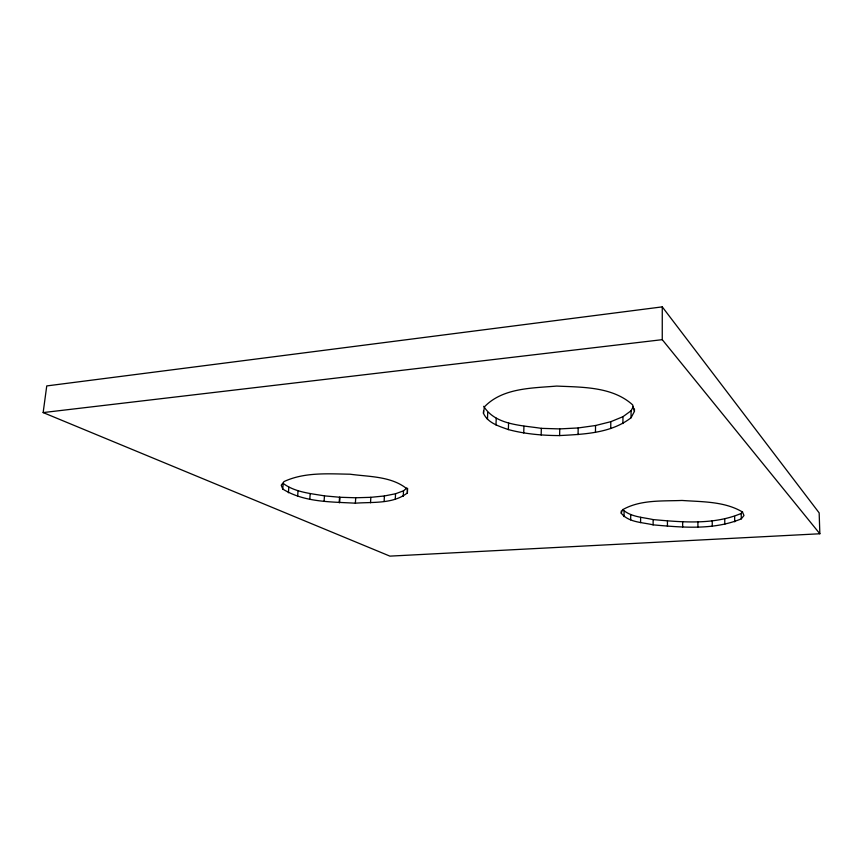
<?xml version="1.0" encoding="UTF-8"?>
<svg xmlns="http://www.w3.org/2000/svg" width="863" height="863" viewBox="0 0 863 863"><rect width="100%" height="100%" fill="white"/><g stroke="black" fill="none" stroke-linecap="round" stroke-linejoin="round"><path stroke-width="1.29" d="M819.85 533.766L662.255 339.666L662.266 306.872L46.753 385.923L43.15 412.579L389.903 556.128L819.85 533.766L819.16 512.892L662.266 306.872M653.118 524.855C642.439 522.255 628.588 522.557 621.231 513.194L622.557 509.753C640.357 499.569 662.201 501.252 682.018 500.454C702.277 501.91 724.478 501.274 742.46 511.986L743.982 515.502L741.295 518.857C713.658 530.357 682.266 527.412 653.118 524.855L653.129 519.591C642.957 517.261 630.573 517.034 622.687 509.494M483.539 410.95L483.442 413.28C487.865 423.107 499.062 426.225 508.372 429.591C525.082 434.024 542.363 435.524 559.612 435.578C583.938 434.229 611.004 433.345 631.047 417.768L634.445 411.381L634.456 409.008M640.594 522.644L640.626 517.347M631.047 417.768L631.09 410.766L633.356 406.441M630.68 519.85L630.713 514.51M621.231 513.194L621.252 511.015M622.903 423.593L622.957 416.689L631.09 410.766M624.046 516.635L624.089 511.241M610.734 428.512L610.81 421.694L622.957 416.689M595.448 432.266L595.556 425.513L610.81 421.694M578.059 434.65L578.188 427.951L595.556 425.513M559.612 435.578L559.753 428.911L578.188 427.951M541.155 435.017L541.328 428.35C521.673 425.243 495.34 425.2 483.722 406.3M523.733 432.978L523.938 426.29M508.372 429.591L508.587 422.859M495.988 424.995L496.236 418.199M487.455 419.461L487.714 412.579M407.379 492.935L407.325 489.148C391.737 476.117 369.245 476.851 350.065 474.208C328.069 473.841 304.488 472.029 284.035 481.565L281.219 485.211L282.751 489.041C304.078 502.46 331.014 501.791 355.373 503.194C372.611 501.856 392.999 504.219 407.379 492.935L407.627 488.436M403.215 496.387L403.528 490.81L406.851 488.005M395.254 499.278L395.567 493.755L403.528 490.81M384.1 501.446L384.423 495.966L395.567 493.755M370.518 502.773L370.853 497.325L384.423 495.966M355.373 503.194L355.729 497.768L370.853 497.325M339.191 502.665L339.558 497.239M339.58 502.698L339.957 497.271L355.729 497.768M324.078 501.306L324.466 495.869C310.41 493.442 294.995 492.255 283.215 483.431L282.751 489.041M309.795 499.105L310.205 493.636M297.638 496.203L298.059 490.702M288.393 492.784L288.835 487.228M483.442 413.28L484.445 406.84C502.622 387.778 532.18 388.167 556.667 386.074C582.331 387.271 612.417 386.538 632.622 404.855L634.445 411.381M653.129 519.591C682.245 522.18 713.669 525.125 741.198 513.431L742.547 511.727M43.15 412.579L662.255 339.666M541.328 428.35L559.753 428.911M324.466 495.869L339.957 497.271M741.198 513.431L741.295 518.857M734.64 516.473L734.726 521.845M724.737 518.943L724.812 524.273M712.212 520.723L712.277 526.009M697.897 521.694L697.93 526.959M682.655 521.824L682.676 527.077M667.433 521.112L667.444 526.365"/></g></svg>
